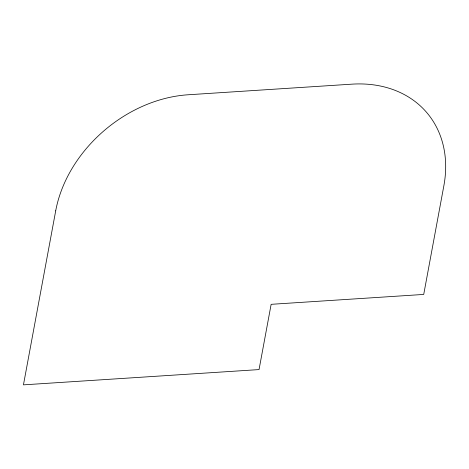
<?xml version="1.0" encoding="UTF-8"?>
<svg xmlns="http://www.w3.org/2000/svg" width="469" height="469" viewBox="0 0 469 469"><rect width="100%" height="100%" fill="white"/><g stroke="black" fill="none" stroke-linecap="round" stroke-linejoin="round"><path stroke-width="0.7" d="M55.705 210.821L23.45 384.856L259.046 369.584L271.141 304.322L423.718 294.432L443.879 185.665A124.49 96.849 -39.8 0 0 351.85 84.162L188.051 94.779A124.49 96.849 -39.8 0 0 55.705 210.821"/></g></svg>
